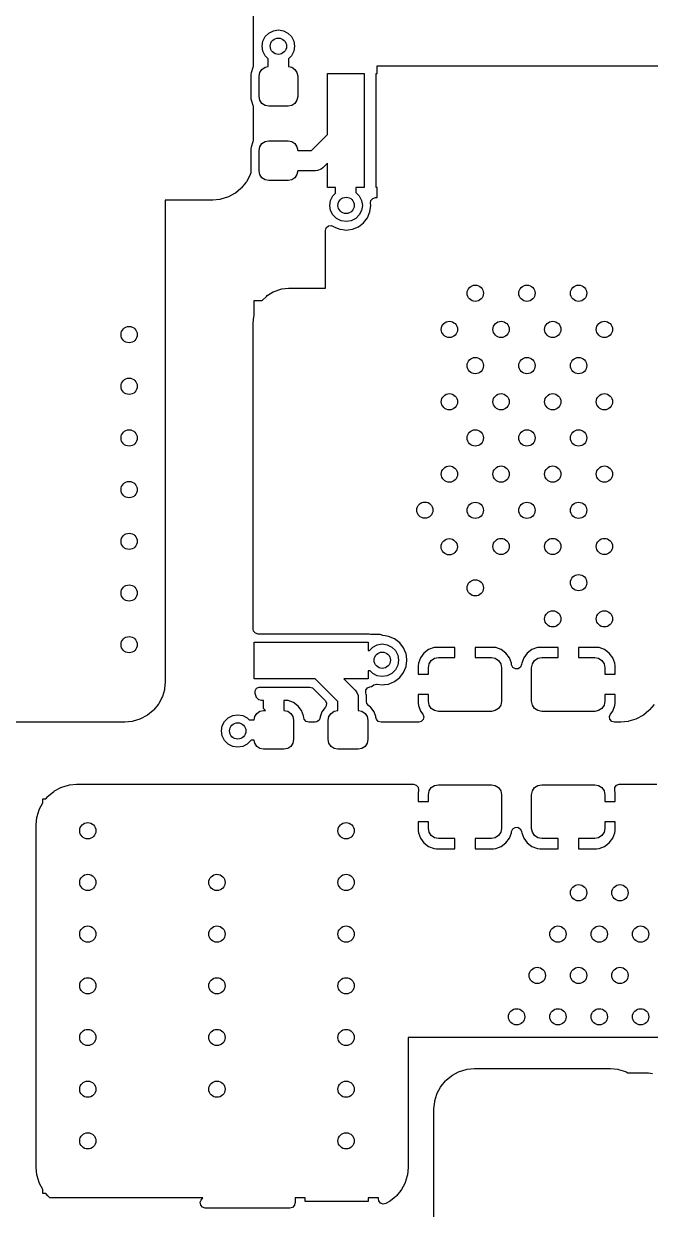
# Model space of a CAD drawing. Extents: x 116 to 183, y -128 to -37.6.
# Drawn here: x 131.14 to 146.54, y -87.28 to -58.15 of the extents above; entities that cross this region are included whole.
import ezdxf

# ---------------------------------------------------------------- set-up
doc = ezdxf.new("R2010")
doc.units = 0
doc.layers.add('BLACK', color=7, linetype='CONTINUOUS')

msp = doc.modelspace()

# ---------------------------------------------------------------- linework, layer by layer
at = {"layer": 'BLACK', "linetype": 'CONTINUOUS'}
for p, q in [((136.779, -55.108092), (136.779, -59.186263)), ((137.019577, -58.576393), (137.076393, -58.464886)), ((137.076393, -58.464886), (137.164886, -58.376393)), ((137.164886, -58.376393), (137.276393, -58.319577)), ((137.276393, -58.319577), (137.4, -58.3)), ((137.4, -58.3), (137.523607, -58.319577)), ((137.523607, -58.319577), (137.635114, -58.376393)), ((137.635114, -58.376393), (137.723607, -58.464886)), ((137.723607, -58.464886), (137.780423, -58.576393)), ((137, -58.7), (137.019577, -58.576393)), ((137.019577, -58.823607), (137, -58.7)), ((137.076393, -58.935114), (137.019577, -58.823607)), ((137.780423, -58.823607), (137.723607, -58.935114)), ((137.780423, -58.576393), (137.8, -58.7)), ((137.8, -58.7), (137.780423, -58.823607)), ((137.15, -59.008721), (137.076393, -58.935114)), ((137.15, -59.202486), (137.15, -59.008721)), ((137.723607, -58.935114), (137.65, -59.008721)), ((137.65, -59.008721), (137.65, -59.202486)), ((136.727274, -59.35515), (136.7245, -59.384739)), ((136.7245, -59.384739), (136.7245, -59.99026)), ((136.772041, -59.227219), (136.727274, -59.35515)), ((136.779, -59.186263), (136.772041, -59.227219)), ((136.925, -59.4375), (136.943079, -59.346613)), ((136.943079, -59.346613), (136.994562, -59.269562)), ((136.994562, -59.269562), (137.071613, -59.218079)), ((137.071613, -59.218079), (137.15, -59.202486)), ((137.65, -59.202486), (137.728387, -59.218079)), ((137.728387, -59.218079), (137.805438, -59.269562)), ((137.805438, -59.269562), (137.856921, -59.346613)), ((137.856921, -59.346613), (137.875, -59.4375)), ((138.606, -60.866446), (138.606, -59.37)), ((138.606, -59.37), (139.506, -59.37)), ((139.506, -59.37), (139.506, -62.17)), ((139.806, -62.17), (139.806, -59.37)), ((139.806, -59.37), (139.827, -59.37)), ((139.827, -59.37), (139.827, -59.182)), ((139.827, -59.182), (146.948907, -59.182)), ((136.925, -59.9375), (136.925, -59.4375)), ((137.875, -59.4375), (137.875, -59.9375)), ((136.7245, -59.99026), (136.727274, -60.019849)), ((136.943079, -60.028387), (136.925, -59.9375)), ((137.875, -59.9375), (137.856921, -60.028387)), ((136.727274, -60.019849), (136.772041, -60.147781)), ((136.772041, -60.147781), (136.779, -60.188737)), ((136.779, -60.188737), (136.779, -61.011263)), ((136.994562, -60.105438), (136.943079, -60.028387)), ((137.071613, -60.156921), (136.994562, -60.105438)), ((137.1625, -60.175), (137.071613, -60.156921)), ((137.6375, -60.175), (137.1625, -60.175)), ((137.728387, -60.156921), (137.6375, -60.175)), ((137.805438, -60.105438), (137.728387, -60.156921)), ((137.856921, -60.028387), (137.805438, -60.105438)), ((138.209946, -61.2625), (138.606, -60.866446)), ((136.772041, -61.052219), (136.727274, -61.18015)), ((136.779, -61.011263), (136.772041, -61.052219)), ((136.925, -61.2625), (136.943079, -61.171613)), ((136.943079, -61.171613), (136.994562, -61.094562)), ((136.994562, -61.094562), (137.071613, -61.043079)), ((137.071613, -61.043079), (137.1625, -61.025)), ((137.1625, -61.025), (137.6375, -61.025)), ((137.6375, -61.025), (137.728387, -61.043079)), ((137.728387, -61.043079), (137.805438, -61.094562)), ((137.805438, -61.094562), (137.856921, -61.171613)), ((137.856921, -61.171613), (137.875, -61.2625)), ((136.727274, -61.18015), (136.7245, -61.209739)), ((136.7245, -61.209739), (136.7245, -61.777015)), ((136.925, -61.7625), (136.925, -61.2625)), ((137.875, -61.2625), (138.209946, -61.2625)), ((138.362273, -61.757696), (138.3135, -61.7625)), ((138.452393, -61.720367), (138.362273, -61.757696)), ((138.452397, -61.720362), (138.452393, -61.720367)), ((138.490277, -61.689277), (138.452397, -61.720362)), ((138.606, -61.573553), (138.490277, -61.689277)), ((138.606, -62.17), (138.606, -61.573553)), ((136.602722, -62.04901), (136.493854, -62.181666)), ((136.616227, -62.028798), (136.602722, -62.04901)), ((136.697121, -61.877456), (136.616227, -62.028798)), ((136.706424, -61.854999), (136.697121, -61.877456)), ((136.719161, -61.813011), (136.706424, -61.854999)), ((136.7245, -61.777015), (136.719161, -61.813011)), ((136.943079, -61.853387), (136.925, -61.7625)), ((136.994562, -61.930438), (136.943079, -61.853387)), ((137.071613, -61.981921), (136.994562, -61.930438)), ((137.1625, -62), (137.071613, -61.981921)), ((137.6375, -62), (137.1625, -62)), ((137.728387, -61.981921), (137.6375, -62)), ((137.805438, -61.930438), (137.728387, -61.981921)), ((137.856921, -61.853387), (137.805438, -61.930438)), ((137.875, -61.7625), (137.856921, -61.853387)), ((138.3135, -61.7625), (137.875, -61.7625)), ((136.323798, -62.321227), (136.172456, -62.402121)), ((136.34401, -62.307722), (136.323798, -62.321227)), ((136.476666, -62.198854), (136.34401, -62.307722)), ((136.493854, -62.181666), (136.476666, -62.198854)), ((138.806, -62.17), (138.606, -62.17)), ((138.741393, -62.375886), (138.806, -62.311279)), ((138.806, -62.311279), (138.806, -62.17)), ((139.506, -62.17), (139.306, -62.17)), ((139.306, -62.17), (139.306, -62.293279)), ((139.306, -62.293279), (139.388607, -62.375886)), ((139.827, -62.17), (139.806, -62.17)), ((139.827, -62.42), (139.827, -62.17)), ((135.772907, -62.484), (134.62, -62.484)), ((134.62, -62.484), (134.62, -63.484)), ((135.785061, -62.483403), (135.772907, -62.484)), ((135.961934, -62.465982), (135.785061, -62.483403)), ((135.985775, -62.46124), (135.961934, -62.465982)), ((136.149998, -62.411424), (135.985775, -62.46124)), ((136.172456, -62.402121), (136.149998, -62.411424)), ((138.665, -62.611), (138.684577, -62.487393)), ((138.684577, -62.734607), (138.665, -62.611)), ((138.684577, -62.487393), (138.741393, -62.375886)), ((139.388607, -62.375886), (139.445423, -62.487393)), ((139.445423, -62.487393), (139.465, -62.611)), ((139.465, -62.611), (139.445423, -62.734607)), ((139.650044, -62.767762), (139.670682, -62.611)), ((139.663992, -62.560185), (139.674757, -62.49115)), ((139.670682, -62.611), (139.663992, -62.560185)), ((139.674757, -62.49115), (139.721137, -62.438894)), ((139.721137, -62.438894), (139.786931, -62.42)), ((139.786931, -62.42), (139.827, -62.42)), ((138.741393, -62.846114), (138.684577, -62.734607)), ((138.829886, -62.934607), (138.741393, -62.846114)), ((139.388607, -62.846114), (139.300114, -62.934607)), ((139.445423, -62.734607), (139.388607, -62.846114)), ((139.493282, -63.039282), (139.589536, -62.913841)), ((139.589536, -62.913841), (139.650044, -62.767762)), ((138.557, -63.229559), (138.576685, -63.16252)), ((138.576685, -63.16252), (138.629489, -63.116765)), ((138.629489, -63.116765), (138.698647, -63.106821)), ((138.698647, -63.106821), (138.756486, -63.131183)), ((138.756486, -63.131183), (138.762159, -63.135536)), ((138.762159, -63.135536), (138.908238, -63.196044)), ((138.941393, -62.991423), (138.829886, -62.934607)), ((138.908238, -63.196044), (138.986619, -63.206363)), ((139.065, -63.011), (138.941393, -62.991423)), ((138.986619, -63.206363), (139.064999, -63.216682)), ((139.064999, -63.216682), (139.065, -63.216682)), ((139.188607, -62.991423), (139.065, -63.011)), ((139.065, -63.216682), (139.065001, -63.216682)), ((139.065001, -63.216682), (139.117254, -63.209802)), ((139.117254, -63.209802), (139.221762, -63.196044)), ((139.300114, -62.934607), (139.188607, -62.991423)), ((139.221762, -63.196044), (139.367841, -63.135536)), ((139.367841, -63.135536), (139.493282, -63.039282)), ((134.62, -63.484), (134.62, -63.484003)), ((134.62, -63.484003), (134.62, -74.304907)), ((138.557, -63.818155), (138.557, -63.229559)), ((138.557, -64.389), (138.557, -63.818155)), ((137.295458, -64.726426), (137.456998, -64.669901)), ((137.456998, -64.669901), (137.484055, -64.663725)), ((137.484055, -64.663725), (137.644434, -64.645655)), ((137.644434, -64.645655), (137.668001, -64.643)), ((137.668001, -64.643), (138.557, -64.643)), ((138.557, -64.643), (138.557, -64.389)), ((136.8085, -65.31357), (136.8085, -64.946)), ((136.8085, -64.946), (137.004669, -64.946)), ((137.004669, -64.946), (137.103841, -64.846828)), ((137.103841, -64.846828), (137.12554, -64.829523)), ((137.12554, -64.829523), (137.270456, -64.738466)), ((137.270456, -64.738466), (137.295458, -64.726426)), ((136.779, -65.538961), (136.77978, -65.525078)), ((136.779, -73.0215), (136.779, -65.538961)), ((136.77978, -65.525078), (136.781674, -65.508261)), ((136.781674, -65.508261), (136.799725, -65.348055)), ((136.799725, -65.348055), (136.805901, -65.320998)), ((136.805901, -65.320998), (136.8085, -65.31357)), ((136.790206, -73.073011), (136.779, -73.0215)), ((136.835961, -73.125815), (136.790206, -73.073011)), ((136.8085, -74.246), (136.8085, -73.346)), ((136.8085, -73.346), (139.6085, -73.346)), ((136.903, -73.1455), (136.835961, -73.125815)), ((139.628248, -73.1455), (136.903, -73.1455)), ((139.6085, -73.346), (139.6085, -73.546)), ((139.628252, -73.1455), (139.628248, -73.1455)), ((139.660932, -73.152), (139.628252, -73.1455)), ((139.900656, -73.152), (139.660932, -73.152)), ((139.718886, -73.463393), (139.830393, -73.406577)), ((139.830393, -73.406577), (139.954, -73.387)), ((139.902418, -73.154672), (139.900656, -73.152)), ((139.966314, -73.182939), (139.902418, -73.154672)), ((139.954, -73.387), (140.077607, -73.406577)), ((140.026882, -73.190913), (139.966314, -73.182939)), ((140.110762, -73.201956), (140.026882, -73.190913)), ((140.077607, -73.406577), (140.189114, -73.463393)), ((140.256841, -73.262464), (140.110762, -73.201956)), ((140.382282, -73.358718), (140.256841, -73.262464)), ((140.478536, -73.484159), (140.382282, -73.358718)), ((139.6085, -73.546), (139.636279, -73.546)), ((139.636279, -73.546), (139.718886, -73.463393)), ((140.189114, -73.463393), (140.277607, -73.551886)), ((140.277607, -73.551886), (140.334423, -73.663393)), ((140.334423, -73.663393), (140.354, -73.787)), ((140.539044, -73.630238), (140.478536, -73.484159)), ((140.545923, -73.682492), (140.539044, -73.630238)), ((140.559682, -73.786998), (140.545923, -73.682492)), ((140.978809, -73.613812), (140.892649, -73.728906)), ((140.978812, -73.613809), (140.978809, -73.613812)), ((141.093906, -73.527649), (140.978812, -73.613809)), ((141.093913, -73.527645), (141.093906, -73.527649)), ((141.22862, -73.477403), (141.093913, -73.527645)), ((141.228627, -73.477401), (141.22862, -73.477403)), ((141.288155, -73.471), (141.228627, -73.477401)), ((141.736, -73.471), (141.288155, -73.471)), ((141.736, -73.721), (141.736, -73.471)), ((142.683844, -73.471), (142.236, -73.471)), ((142.236, -73.471), (142.236, -73.721)), ((142.743372, -73.477401), (142.683844, -73.471)), ((142.743379, -73.477403), (142.743372, -73.477401)), ((142.878086, -73.527645), (142.743379, -73.477403)), ((142.878093, -73.527649), (142.878086, -73.527645)), ((142.993187, -73.613809), (142.878093, -73.527649)), ((142.99319, -73.613812), (142.993187, -73.613809)), ((143.07935, -73.728906), (142.99319, -73.613812)), ((143.518809, -73.613812), (143.432649, -73.728906)), ((143.518812, -73.613809), (143.518809, -73.613812)), ((143.633906, -73.527649), (143.518812, -73.613809)), ((143.633913, -73.527645), (143.633906, -73.527649)), ((143.76862, -73.477403), (143.633913, -73.527645)), ((143.768627, -73.477401), (143.76862, -73.477403)), ((143.828155, -73.471), (143.768627, -73.477401)), ((144.276, -73.471), (143.828155, -73.471)), ((144.276, -73.721), (144.276, -73.471)), ((145.223844, -73.471), (144.776, -73.471)), ((144.776, -73.471), (144.776, -73.721)), ((145.283372, -73.477401), (145.223844, -73.471)), ((145.283379, -73.477403), (145.283372, -73.477401)), ((145.418086, -73.527645), (145.283379, -73.477403)), ((145.418093, -73.527649), (145.418086, -73.527645)), ((145.533187, -73.613809), (145.418093, -73.527649)), ((145.53319, -73.613812), (145.533187, -73.613809)), ((145.61935, -73.728906), (145.53319, -73.613812)), ((140.334423, -73.910607), (140.277607, -74.022114)), ((140.354, -73.787), (140.334423, -73.910607)), ((140.478536, -74.089841), (140.539044, -73.943762)), ((140.539044, -73.943762), (140.541757, -73.923155)), ((140.541757, -73.923155), (140.557116, -73.806492)), ((140.557116, -73.806492), (140.559682, -73.787001)), ((140.559682, -73.787001), (140.559682, -73.786998)), ((140.842401, -73.863627), (140.836, -73.923155)), ((140.836, -73.923155), (140.836, -74.1335)), ((140.842403, -73.86362), (140.842401, -73.863627)), ((140.892645, -73.728913), (140.842403, -73.86362)), ((140.892649, -73.728906), (140.892645, -73.728913)), ((141.086, -73.971), (141.10503, -73.875329)), ((141.086, -74.1335), (141.086, -73.971)), ((141.10503, -73.875329), (141.159223, -73.794223)), ((141.159223, -73.794223), (141.240329, -73.74003)), ((141.240329, -73.74003), (141.336, -73.721)), ((141.336, -73.721), (141.736, -73.721)), ((142.236, -73.721), (142.636, -73.721)), ((142.636, -73.721), (142.731671, -73.74003)), ((142.731671, -73.74003), (142.812777, -73.794223)), ((142.812777, -73.794223), (142.86697, -73.875329)), ((142.86697, -73.875329), (142.886, -73.971)), ((142.886, -73.971), (142.886, -74.796)), ((143.079354, -73.728913), (143.07935, -73.728906)), ((143.129596, -73.86362), (143.079354, -73.728913)), ((143.129598, -73.863627), (143.129596, -73.86362)), ((143.132711, -73.892575), (143.129598, -73.863627)), ((143.13397, -73.901334), (143.132711, -73.892575)), ((143.165244, -73.963814), (143.13397, -73.901334)), ((143.225333, -73.999467), (143.165244, -73.963814)), ((143.352551, -73.957126), (143.295158, -73.996974)), ((143.379289, -73.892575), (143.352551, -73.957126)), ((143.382401, -73.863627), (143.379289, -73.892575)), ((143.382403, -73.86362), (143.382401, -73.863627)), ((143.432645, -73.728913), (143.382403, -73.86362)), ((143.432649, -73.728906), (143.432645, -73.728913)), ((143.626, -73.971), (143.64503, -73.875329)), ((143.626, -74.796), (143.626, -73.971)), ((143.64503, -73.875329), (143.699223, -73.794223)), ((143.699223, -73.794223), (143.780329, -73.74003)), ((143.780329, -73.74003), (143.876, -73.721)), ((143.876, -73.721), (144.276, -73.721)), ((144.776, -73.721), (145.176, -73.721)), ((145.176, -73.721), (145.271671, -73.74003)), ((145.271671, -73.74003), (145.352777, -73.794223)), ((145.352777, -73.794223), (145.40697, -73.875329)), ((145.40697, -73.875329), (145.426, -73.971)), ((145.426, -73.971), (145.426, -74.1335)), ((145.619354, -73.728913), (145.61935, -73.728906)), ((145.669596, -73.86362), (145.619354, -73.728913)), ((145.669598, -73.863627), (145.669596, -73.86362)), ((145.675999, -73.923155), (145.669598, -73.863627)), ((145.676, -73.923172), (145.675999, -73.923155)), ((145.676, -74.1335), (145.676, -73.923172)), ((138.304946, -74.246), (136.8085, -74.246)), ((138.8625, -74.803554), (138.304946, -74.246)), ((139.6085, -74.246), (139.012054, -74.246)), ((139.012054, -74.246), (139.289277, -74.523223)), ((139.654279, -74.046), (139.6085, -74.046)), ((139.6085, -74.046), (139.6085, -74.246)), ((139.718886, -74.110607), (139.654279, -74.046)), ((139.830393, -74.167423), (139.718886, -74.110607)), ((139.954, -74.187), (139.830393, -74.167423)), ((140.077607, -74.167423), (139.954, -74.187)), ((140.189114, -74.110607), (140.077607, -74.167423)), ((140.277607, -74.022114), (140.189114, -74.110607)), ((140.256841, -74.311536), (140.382282, -74.215282)), ((140.382282, -74.215282), (140.478536, -74.089841)), ((140.836, -74.1335), (141.086, -74.1335)), ((143.295158, -73.996974), (143.225333, -73.999467)), ((145.426, -74.1335), (145.676, -74.1335)), ((134.59724, -74.517775), (134.547424, -74.681998)), ((134.601982, -74.493934), (134.59724, -74.517775)), ((134.619403, -74.317061), (134.601982, -74.493934)), ((134.62, -74.304907), (134.619403, -74.317061)), ((136.828049, -74.536628), (136.865298, -74.477515)), ((136.828672, -74.606494), (136.828049, -74.536628)), ((136.865298, -74.477515), (136.928592, -74.447924)), ((136.928592, -74.447924), (136.947333, -74.4465)), ((136.947333, -74.4465), (138.170535, -74.4465)), ((138.170535, -74.4465), (138.237574, -74.466185)), ((138.237574, -74.466185), (138.258216, -74.482819)), ((138.258216, -74.482819), (138.549306, -74.773909)), ((139.289277, -74.523223), (139.320362, -74.561102)), ((139.320362, -74.561102), (139.320367, -74.561107)), ((139.320367, -74.561107), (139.357696, -74.651227)), ((139.551167, -74.59653), (139.552828, -74.526682)), ((139.552828, -74.526682), (139.59199, -74.468819)), ((139.59199, -74.468819), (139.646749, -74.442819)), ((139.646749, -74.442819), (139.686731, -74.434867)), ((139.686731, -74.434867), (139.744659, -74.396159)), ((139.744659, -74.396159), (139.811336, -74.375281)), ((139.811336, -74.375281), (139.829729, -74.376321)), ((139.829729, -74.376321), (139.954, -74.392682)), ((139.954, -74.392682), (139.954001, -74.392682)), ((139.954001, -74.392682), (140.006254, -74.385802)), ((140.006254, -74.385802), (140.110762, -74.372044)), ((140.110762, -74.372044), (140.256841, -74.311536)), ((134.457227, -74.855798), (134.443722, -74.87601)), ((134.538121, -74.704456), (134.457227, -74.855798)), ((134.547424, -74.681998), (134.538121, -74.704456)), ((136.851575, -74.681997), (136.828672, -74.606494)), ((136.860871, -74.704443), (136.851575, -74.681997)), ((136.864179, -74.710632), (136.860871, -74.704443)), ((136.866878, -74.715421), (136.864179, -74.710632)), ((136.918014, -74.763033), (136.866878, -74.715421)), ((136.986773, -74.77544), (136.918014, -74.763033)), ((136.990862, -74.775), (136.986773, -74.77544)), ((137.0375, -74.775), (136.990862, -74.775)), ((137.0375, -74.976198), (137.0375, -74.775)), ((137.584146, -74.775), (137.5375, -74.775)), ((137.5375, -74.775), (137.5375, -75.025)), ((137.642187, -74.781241), (137.584146, -74.775)), ((137.773537, -74.830232), (137.642187, -74.781241)), ((137.885758, -74.914241), (137.773537, -74.830232)), ((138.549306, -74.773909), (138.582791, -74.835232)), ((138.582791, -74.835232), (138.577807, -74.904924)), ((138.8625, -75.025), (138.8625, -74.803554)), ((139.357696, -74.651227), (139.3625, -74.7)), ((139.3625, -74.7), (139.3625, -75.025)), ((139.561073, -74.6335), (139.551167, -74.59653)), ((139.562999, -74.640689), (139.561073, -74.6335)), ((139.563, -74.640693), (139.562999, -74.640689)), ((139.563, -74.803506), (139.563, -74.640693)), ((139.571115, -74.847628), (139.563, -74.803506)), ((139.613366, -74.903276), (139.571115, -74.847628)), ((141.086, -74.6335), (140.836, -74.6335)), ((140.836, -74.6335), (140.836, -74.843844)), ((140.836, -74.843844), (140.842401, -74.903372)), ((141.086, -74.796), (141.086, -74.6335)), ((141.10503, -74.891671), (141.086, -74.796)), ((142.886, -74.796), (142.86697, -74.891671)), ((143.64503, -74.891671), (143.626, -74.796)), ((145.426, -74.796), (145.40697, -74.891671)), ((145.676, -74.6335), (145.426, -74.6335)), ((145.426, -74.6335), (145.426, -74.796)), ((145.669598, -74.903372), (145.675999, -74.843844)), ((145.675999, -74.843844), (145.676, -74.843827)), ((145.676, -74.843827), (145.676, -74.6335)), ((134.164798, -75.148227), (134.013456, -75.229121)), ((134.18501, -75.134722), (134.164798, -75.148227)), ((134.317666, -75.025854), (134.18501, -75.134722)), ((134.334854, -75.008666), (134.317666, -75.025854)), ((134.443722, -74.87601), (134.334854, -75.008666)), ((136.164886, -75.202393), (136.276393, -75.145577)), ((136.276393, -75.145577), (136.4, -75.126)), ((136.4, -75.126), (136.523607, -75.145577)), ((136.523607, -75.145577), (136.635114, -75.202393)), ((136.818079, -75.171613), (136.869562, -75.094562)), ((136.869562, -75.094562), (136.946613, -75.043079)), ((136.946613, -75.043079), (137.0375, -75.025)), ((137.071893, -75.018107), (137.0375, -74.976198)), ((137.0375, -75.025), (137.080292, -75.025)), ((137.080292, -75.025), (137.071893, -75.018107)), ((137.5375, -75.025), (137.628387, -75.043079)), ((137.628387, -75.043079), (137.705438, -75.094562)), ((137.705438, -75.094562), (137.756921, -75.171613)), ((137.969767, -75.026462), (137.885758, -74.914241)), ((138.018758, -75.157812), (137.969767, -75.026462)), ((138.023322, -75.200256), (138.018758, -75.157812)), ((138.470884, -75.055523), (138.427275, -75.180147)), ((138.549288, -74.949289), (138.470884, -75.055523)), ((138.549313, -74.949265), (138.549288, -74.949289)), ((138.549356, -74.949196), (138.549313, -74.949265)), ((138.554807, -74.941812), (138.549356, -74.949196)), ((138.577807, -74.904924), (138.554329, -74.941459)), ((138.554329, -74.941459), (138.554807, -74.941812)), ((138.643079, -75.171613), (138.694562, -75.094562)), ((138.694562, -75.094562), (138.771613, -75.043079)), ((138.771613, -75.043079), (138.8625, -75.025)), ((139.3625, -75.025), (139.453387, -75.043079)), ((139.453387, -75.043079), (139.530438, -75.094562)), ((139.530438, -75.094562), (139.581921, -75.171613)), ((139.675712, -74.94929), (139.613366, -74.903276)), ((139.754115, -75.055523), (139.675712, -74.94929)), ((139.79458, -75.171164), (139.754115, -75.055523)), ((140.842401, -74.903372), (140.842403, -74.903379)), ((140.842403, -74.903379), (140.892645, -75.038086)), ((140.892645, -75.038086), (140.892649, -75.038093)), ((140.892649, -75.038093), (140.948492, -75.112689)), ((140.948492, -75.112689), (140.97291, -75.178153)), ((141.159223, -74.972777), (141.10503, -74.891671)), ((141.240329, -75.02697), (141.159223, -74.972777)), ((141.336, -75.046), (141.240329, -75.02697)), ((142.636, -75.046), (141.336, -75.046)), ((142.731671, -75.02697), (142.636, -75.046)), ((142.812777, -74.972777), (142.731671, -75.02697)), ((142.86697, -74.891671), (142.812777, -74.972777)), ((143.699223, -74.972777), (143.64503, -74.891671)), ((143.780329, -75.02697), (143.699223, -74.972777)), ((143.876, -75.046), (143.780329, -75.02697)), ((145.176, -75.046), (143.876, -75.046)), ((145.271671, -75.02697), (145.176, -75.046)), ((145.352777, -74.972777), (145.271671, -75.02697)), ((145.40697, -74.891671), (145.352777, -74.972777)), ((145.540036, -75.169353), (145.563508, -75.112689)), ((145.563508, -75.112689), (145.61935, -75.038093)), ((145.61935, -75.038093), (145.619354, -75.038086)), ((145.619354, -75.038086), (145.669596, -74.903379)), ((145.669596, -74.903379), (145.669598, -74.903372)), ((146.356798, -75.148227), (146.205456, -75.229121)), ((146.37701, -75.134722), (146.356798, -75.148227)), ((146.509666, -75.025854), (146.37701, -75.134722)), ((146.526854, -75.008666), (146.509666, -75.025854)), ((146.635722, -74.87601), (146.526854, -75.008666)), ((133.613907, -75.311), (129.413, -75.311)), ((133.626061, -75.310403), (133.613907, -75.311)), ((133.802934, -75.292982), (133.626061, -75.310403)), ((133.826775, -75.28824), (133.802934, -75.292982)), ((133.990998, -75.238424), (133.826775, -75.28824)), ((134.013456, -75.229121), (133.990998, -75.238424)), ((136, -75.526), (136.019577, -75.402393)), ((136.019577, -75.402393), (136.076393, -75.290886)), ((136.076393, -75.290886), (136.164886, -75.202393)), ((136.635114, -75.202393), (136.682721, -75.25)), ((136.682721, -75.25), (136.802486, -75.25)), ((136.802486, -75.25), (136.818079, -75.171613)), ((137.756921, -75.171613), (137.775, -75.2625)), ((137.775, -75.2625), (137.775, -75.7375)), ((138.033817, -75.238511), (138.023322, -75.200256)), ((138.079572, -75.291315), (138.033817, -75.238511)), ((138.146611, -75.311), (138.079572, -75.291315)), ((138.302089, -75.311), (138.146611, -75.311)), ((138.342846, -75.30411), (138.302089, -75.311)), ((138.399691, -75.263484), (138.342846, -75.30411)), ((138.425547, -75.198577), (138.399691, -75.263484)), ((138.427275, -75.180151), (138.425547, -75.198577)), ((138.427275, -75.180147), (138.427275, -75.180151)), ((138.625, -75.2625), (138.643079, -75.171613)), ((138.625, -75.7375), (138.625, -75.2625)), ((139.581921, -75.171613), (139.6, -75.2625)), ((139.6, -75.2625), (139.6, -75.7375)), ((139.797725, -75.180151), (139.79458, -75.171164)), ((139.799453, -75.198578), (139.797725, -75.180151)), ((139.810117, -75.238511), (139.799453, -75.198578)), ((139.855872, -75.291315), (139.810117, -75.238511)), ((139.922911, -75.311), (139.855872, -75.291315)), ((140.849226, -75.311), (139.922911, -75.311)), ((140.908654, -75.295832), (140.849226, -75.311)), ((140.958059, -75.246426), (140.908654, -75.295832)), ((140.97291, -75.178153), (140.958059, -75.246426)), ((145.54998, -75.238511), (145.540036, -75.169353)), ((145.595735, -75.291315), (145.54998, -75.238511)), ((145.662774, -75.311), (145.595735, -75.291315)), ((145.805907, -75.311), (145.662774, -75.311)), ((145.818061, -75.310403), (145.805907, -75.311)), ((145.994934, -75.292982), (145.818061, -75.310403)), ((146.018775, -75.28824), (145.994934, -75.292982)), ((146.182998, -75.238424), (146.018775, -75.28824)), ((146.205456, -75.229121), (146.182998, -75.238424)), ((136.019577, -75.649607), (136, -75.526)), ((136.076393, -75.761114), (136.019577, -75.649607)), ((137.775, -75.7375), (137.756921, -75.828387)), ((138.643079, -75.828387), (138.625, -75.7375)), ((139.6, -75.7375), (139.581921, -75.828387)), ((136.164886, -75.849607), (136.076393, -75.761114)), ((136.276393, -75.906423), (136.164886, -75.849607)), ((136.4, -75.926), (136.276393, -75.906423)), ((136.523607, -75.906423), (136.4, -75.926)), ((136.635114, -75.849607), (136.523607, -75.906423)), ((136.723607, -75.761114), (136.635114, -75.849607)), ((136.72927, -75.75), (136.723607, -75.761114)), ((136.802486, -75.75), (136.72927, -75.75)), ((136.818079, -75.828387), (136.802486, -75.75)), ((136.869562, -75.905438), (136.818079, -75.828387)), ((136.946613, -75.956921), (136.869562, -75.905438)), ((137.0375, -75.975), (136.946613, -75.956921)), ((137.5375, -75.975), (137.0375, -75.975)), ((137.628387, -75.956921), (137.5375, -75.975)), ((137.705438, -75.905438), (137.628387, -75.956921)), ((137.756921, -75.828387), (137.705438, -75.905438)), ((138.694562, -75.905438), (138.643079, -75.828387)), ((138.771613, -75.956921), (138.694562, -75.905438)), ((138.8625, -75.975), (138.771613, -75.956921)), ((139.3625, -75.975), (138.8625, -75.975)), ((139.453387, -75.956921), (139.3625, -75.975)), ((139.530438, -75.905438), (139.453387, -75.956921)), ((139.581921, -75.828387), (139.530438, -75.905438)), ((132.051549, -76.916875), (132.073994, -76.907577)), ((132.073994, -76.907577), (132.238232, -76.857757)), ((132.238232, -76.857757), (132.262056, -76.853018)), ((132.262056, -76.853018), (132.438939, -76.835597)), ((132.438939, -76.835597), (132.451093, -76.835)), ((132.451093, -76.835), (140.589, -76.835)), ((140.589, -76.835), (140.721987, -76.835)), ((140.721987, -76.835), (140.789026, -76.854685)), ((140.789026, -76.854685), (140.834781, -76.907489)), ((140.834781, -76.907489), (140.844725, -76.976647)), ((141.159223, -76.919223), (141.240329, -76.86503)), ((141.240329, -76.86503), (141.336, -76.846)), ((141.336, -76.846), (142.636, -76.846)), ((142.636, -76.846), (142.731671, -76.86503)), ((142.731671, -76.86503), (142.812777, -76.919223)), ((143.699223, -76.919223), (143.780329, -76.86503)), ((143.780329, -76.86503), (143.876, -76.846)), ((143.876, -76.846), (145.176, -76.846)), ((145.176, -76.846), (145.271671, -76.86503)), ((145.271671, -76.86503), (145.352777, -76.919223)), ((145.673079, -76.917738), (145.71395, -76.861069)), ((145.71395, -76.861069), (145.77897, -76.835493)), ((145.77897, -76.835493), (145.790013, -76.835)), ((145.790013, -76.835), (146.700997, -76.835)), ((131.6085, -77.289109), (131.6085, -77.192)), ((131.6085, -77.192), (131.685281, -77.192)), ((131.685281, -77.192), (131.730149, -77.137328)), ((131.730149, -77.137328), (131.747328, -77.120149)), ((131.747328, -77.120149), (131.879995, -77.011272)), ((131.879995, -77.011272), (131.900195, -76.997775)), ((131.900195, -76.997775), (132.051549, -76.916875)), ((140.842401, -76.988625), (140.836, -77.048155)), ((140.836, -77.048155), (140.836, -77.2585)), ((140.842666, -76.987507), (140.842401, -76.988625)), ((140.844725, -76.976647), (140.842666, -76.987507)), ((141.086, -77.096), (141.10503, -77.000329)), ((141.086, -77.2585), (141.086, -77.096)), ((141.10503, -77.000329), (141.159223, -76.919223)), ((142.812777, -76.919223), (142.86697, -77.000329)), ((142.86697, -77.000329), (142.886, -77.096)), ((142.886, -77.096), (142.886, -77.921)), ((143.626, -77.096), (143.64503, -77.000329)), ((143.626, -77.921), (143.626, -77.096)), ((143.64503, -77.000329), (143.699223, -76.919223)), ((145.352777, -76.919223), (145.40697, -77.000329)), ((145.40697, -77.000329), (145.426, -77.096)), ((145.426, -77.096), (145.426, -77.2585)), ((145.668769, -76.980913), (145.669693, -76.980813)), ((145.669381, -76.986613), (145.668769, -76.980913)), ((145.669334, -76.987507), (145.669381, -76.986613)), ((145.669598, -76.988625), (145.669334, -76.987507)), ((145.675999, -77.048155), (145.669598, -76.988625)), ((145.669693, -76.980813), (145.673079, -76.917738)), ((145.676, -77.048172), (145.675999, -77.048155)), ((145.676, -77.2585), (145.676, -77.048172)), ((131.467757, -77.628232), (131.517577, -77.463994)), ((131.517577, -77.463994), (131.526875, -77.441549)), ((131.526875, -77.441549), (131.607775, -77.290195)), ((131.607775, -77.290195), (131.6085, -77.289109)), ((140.836, -77.2585), (141.086, -77.2585)), ((145.426, -77.2585), (145.676, -77.2585)), ((131.445597, -77.828938), (131.463018, -77.652056)), ((131.463018, -77.652056), (131.467757, -77.628232)), ((141.086, -77.7585), (140.836, -77.7585)), ((140.836, -77.7585), (140.836, -77.968844)), ((141.086, -77.921), (141.086, -77.7585)), ((145.676, -77.7585), (145.426, -77.7585)), ((145.426, -77.7585), (145.426, -77.921)), ((145.676, -77.968827), (145.676, -77.7585)), ((131.445, -77.841092), (131.445597, -77.828938)), ((131.445, -86.242907), (131.445, -77.841092)), ((140.836, -77.968844), (140.842401, -78.028372)), ((140.842401, -78.028372), (140.842403, -78.028379)), ((140.842403, -78.028379), (140.892645, -78.163086)), ((141.10503, -78.016671), (141.086, -77.921)), ((141.159223, -78.097777), (141.10503, -78.016671)), ((142.86697, -78.016671), (142.812777, -78.097777)), ((142.886, -77.921), (142.86697, -78.016671)), ((143.079354, -78.163086), (143.129596, -78.028379)), ((143.129596, -78.028379), (143.129598, -78.028372)), ((143.129598, -78.028372), (143.132711, -77.999424)), ((143.132711, -77.999424), (143.159449, -77.934873)), ((143.159449, -77.934873), (143.216842, -77.895025)), ((143.216842, -77.895025), (143.286667, -77.892532)), ((143.286667, -77.892532), (143.346756, -77.928185)), ((143.346756, -77.928185), (143.37803, -77.990664)), ((143.37803, -77.990664), (143.379289, -77.999424)), ((143.379289, -77.999424), (143.382401, -78.028372)), ((143.382401, -78.028372), (143.382403, -78.028379)), ((143.382403, -78.028379), (143.432645, -78.163086)), ((143.64503, -78.016671), (143.626, -77.921)), ((143.699223, -78.097777), (143.64503, -78.016671)), ((145.40697, -78.016671), (145.352777, -78.097777)), ((145.426, -77.921), (145.40697, -78.016671)), ((145.619354, -78.163086), (145.669596, -78.028379)), ((145.669596, -78.028379), (145.669598, -78.028372)), ((145.669598, -78.028372), (145.675999, -77.968844)), ((145.675999, -77.968844), (145.676, -77.968827)), ((140.892645, -78.163086), (140.892649, -78.163093)), ((140.892649, -78.163093), (140.978809, -78.278187)), ((140.978809, -78.278187), (140.978812, -78.27819)), ((140.978812, -78.27819), (141.093906, -78.36435)), ((141.093906, -78.36435), (141.093913, -78.364354)), ((141.093913, -78.364354), (141.22862, -78.414596)), ((141.240329, -78.15197), (141.159223, -78.097777)), ((141.336, -78.171), (141.240329, -78.15197)), ((141.736, -78.171), (141.336, -78.171)), ((141.736, -78.421), (141.736, -78.171)), ((142.636, -78.171), (142.236, -78.171)), ((142.236, -78.171), (142.236, -78.421)), ((142.731671, -78.15197), (142.636, -78.171)), ((142.812777, -78.097777), (142.731671, -78.15197)), ((142.743379, -78.414596), (142.878086, -78.364354)), ((142.878086, -78.364354), (142.878093, -78.36435)), ((142.878093, -78.36435), (142.993187, -78.27819)), ((142.993187, -78.27819), (142.99319, -78.278187)), ((142.99319, -78.278187), (143.07935, -78.163093)), ((143.07935, -78.163093), (143.079354, -78.163086)), ((143.432645, -78.163086), (143.432649, -78.163093)), ((143.432649, -78.163093), (143.518809, -78.278187)), ((143.518809, -78.278187), (143.518812, -78.27819)), ((143.518812, -78.27819), (143.633906, -78.36435)), ((143.633906, -78.36435), (143.633913, -78.364354)), ((143.633913, -78.364354), (143.76862, -78.414596)), ((143.780329, -78.15197), (143.699223, -78.097777)), ((143.876, -78.171), (143.780329, -78.15197)), ((144.276, -78.171), (143.876, -78.171)), ((144.276, -78.421), (144.276, -78.171)), ((145.176, -78.171), (144.776, -78.171)), ((144.776, -78.171), (144.776, -78.421)), ((145.271671, -78.15197), (145.176, -78.171)), ((145.352777, -78.097777), (145.271671, -78.15197)), ((145.283379, -78.414596), (145.418086, -78.364354)), ((145.418086, -78.364354), (145.418093, -78.36435)), ((145.418093, -78.36435), (145.533187, -78.27819)), ((145.533187, -78.27819), (145.53319, -78.278187)), ((145.53319, -78.278187), (145.61935, -78.163093)), ((145.61935, -78.163093), (145.619354, -78.163086)), ((141.22862, -78.414596), (141.228627, -78.414598)), ((141.228627, -78.414598), (141.288155, -78.420999)), ((141.288155, -78.420999), (141.288172, -78.421)), ((141.288172, -78.421), (141.736, -78.421)), ((142.236, -78.421), (142.683828, -78.421)), ((142.683828, -78.421), (142.683844, -78.420999)), ((142.683844, -78.420999), (142.743372, -78.414598)), ((142.743372, -78.414598), (142.743379, -78.414596)), ((143.76862, -78.414596), (143.768627, -78.414598)), ((143.768627, -78.414598), (143.828155, -78.420999)), ((143.828155, -78.420999), (143.828172, -78.421)), ((143.828172, -78.421), (144.276, -78.421)), ((144.776, -78.421), (145.223828, -78.421)), ((145.223828, -78.421), (145.223844, -78.420999)), ((145.223844, -78.420999), (145.283372, -78.414598)), ((145.283372, -78.414598), (145.283379, -78.414596)), ((141.589, -83.058), (140.589, -83.058)), ((140.589, -83.058), (140.589, -84.058)), ((141.589003, -83.058), (141.589, -83.058)), ((150.637997, -83.058), (141.589003, -83.058)), ((141.830549, -83.901875), (141.852994, -83.892577)), ((141.852994, -83.892577), (142.017232, -83.842757)), ((142.017232, -83.842757), (142.041056, -83.838018)), ((142.041056, -83.838018), (142.217939, -83.820597)), ((142.217939, -83.820597), (142.230093, -83.82)), ((142.230093, -83.82), (145.551907, -83.82)), ((145.551907, -83.82), (145.564061, -83.820597)), ((145.564061, -83.820597), (145.740941, -83.838018)), ((145.740941, -83.838018), (145.764769, -83.842757)), ((145.764769, -83.842757), (145.929001, -83.892576)), ((145.929001, -83.892576), (145.951453, -83.901877)), ((140.589, -84.058), (140.589, -84.058003)), ((140.589, -84.058003), (140.589, -86.242907)), ((141.400272, -84.254995), (141.509149, -84.122328)), ((141.509149, -84.122328), (141.526328, -84.105149)), ((141.526328, -84.105149), (141.658995, -83.996272)), ((141.658995, -83.996272), (141.679195, -83.982775)), ((141.679195, -83.982775), (141.830549, -83.901875)), ((145.951453, -83.901877), (145.990972, -83.923)), ((145.990972, -83.923), (146.498001, -83.923)), ((146.498001, -83.923), (146.593671, -83.94203)), ((141.246757, -84.613232), (141.296577, -84.448994)), ((141.296577, -84.448994), (141.305875, -84.426549)), ((141.305875, -84.426549), (141.386775, -84.275195)), ((141.386775, -84.275195), (141.400272, -84.254995)), ((141.224597, -84.813938), (141.242018, -84.637056)), ((141.242018, -84.637056), (141.246757, -84.613232)), ((141.224, -84.826092), (141.224597, -84.813938)), ((141.224, -88.138), (141.224, -84.826092)), ((131.445597, -86.255061), (131.445, -86.242907)), ((131.463018, -86.431941), (131.445597, -86.255061)), ((131.467757, -86.455769), (131.463018, -86.431941)), ((131.517575, -86.619998), (131.467757, -86.455769)), ((140.56624, -86.455775), (140.516424, -86.619998)), ((140.570982, -86.431934), (140.56624, -86.455775)), ((140.588403, -86.255061), (140.570982, -86.431934)), ((140.589, -86.242907), (140.588403, -86.255061)), ((131.526878, -86.642456), (131.517575, -86.619998)), ((131.607772, -86.793798), (131.526878, -86.642456)), ((131.6085, -86.794887), (131.607772, -86.793798)), ((131.6085, -86.892), (131.6085, -86.794887)), ((140.412722, -86.81401), (140.303854, -86.946666)), ((140.426227, -86.793798), (140.412722, -86.81401)), ((140.507121, -86.642456), (140.426227, -86.793798)), ((140.516424, -86.619998), (140.507121, -86.642456)), ((131.685282, -86.892), (131.6085, -86.892)), ((131.730145, -86.946666), (131.685282, -86.892)), ((131.747333, -86.963854), (131.730145, -86.946666)), ((131.785284, -86.995), (131.747333, -86.963854)), ((135.540349, -86.995), (131.785284, -86.995)), ((135.479882, -87.107353), (135.499518, -87.056109)), ((135.499518, -87.056109), (135.540349, -86.995)), ((138.0585, -86.995), (137.8085, -86.995)), ((137.8085, -86.995), (137.8085, -87.122716)), ((138.0585, -87.092), (138.0585, -86.995)), ((139.6085, -87.092), (138.0585, -87.092)), ((139.8585, -86.995), (139.6085, -86.995)), ((139.6085, -86.995), (139.6085, -87.092)), ((139.8585, -87.026496), (139.8585, -86.995)), ((139.865936, -87.068791), (139.8585, -87.026496)), ((139.907307, -87.125096), (139.865936, -87.068791)), ((140.133798, -87.086227), (140.040953, -87.135854)), ((140.15401, -87.072722), (140.133798, -87.086227)), ((140.248715, -86.995), (140.15401, -87.072722)), ((140.286666, -86.963854), (140.248715, -86.995)), ((140.303854, -86.946666), (140.286666, -86.963854)), ((135.489826, -87.176511), (135.479882, -87.107353)), ((135.535581, -87.229315), (135.489826, -87.176511)), ((135.60262, -87.249), (135.535581, -87.229315)), ((137.684725, -87.249), (135.60262, -87.249)), ((137.747046, -87.232201), (137.684725, -87.249)), ((137.79511, -87.18149), (137.747046, -87.232201)), ((137.806256, -87.122716), (137.79511, -87.18149)), ((137.8085, -87.122716), (137.806256, -87.122716)), ((139.972551, -87.150096), (139.907307, -87.125096)), ((140.040953, -87.135854), (139.972551, -87.150096))]:
    msp.add_line(p, q, dxfattribs=at)
at = {"layer": 'BLACK'}
for centre in [(137.4, -58.7), (139.065, -62.611), (142.24, -64.77), (143.51, -64.77), (144.78, -64.77), (141.605, -65.659), (142.875, -65.659), (144.145, -65.659), (145.415, -65.659), (133.731, -65.786), (142.24, -66.548), (143.51, -66.548), (144.78, -66.548), (133.731, -67.056), (141.605, -67.437), (142.875, -67.437), (144.145, -67.437), (145.415, -67.437), (133.731, -68.326), (142.24, -68.326), (143.51, -68.326), (144.78, -68.326), (141.605, -69.215), (142.875, -69.215), (144.145, -69.215), (145.415, -69.215), (133.731, -69.596), (141, -70.1), (142.24, -70.104), (143.51, -70.104), (144.78, -70.104), (133.731, -70.866), (141.6, -71), (142.875, -70.993), (144.145, -70.993), (145.415, -70.993), (133.731, -72.136), (142.24, -72.009), (144.78, -71.882), (144.145, -72.771), (145.415, -72.771), (133.731, -73.406), (139.954, -73.787), (136.4, -75.526), (132.715, -77.978), (139.065, -77.978), (132.715, -79.248), (135.89, -79.248), (139.065, -79.248), (144.78, -79.502), (145.796, -79.502), (132.715, -80.518), (135.89, -80.518), (139.065, -80.518), (144.272, -80.518), (145.288, -80.518), (146.304, -80.518), (143.764, -81.534), (144.78, -81.534), (145.796, -81.534), (132.715, -81.788), (135.89, -81.788), (139.065, -81.788), (143.256, -82.55), (144.272, -82.55), (145.288, -82.55), (146.304, -82.55), (132.715, -83.058), (135.89, -83.058), (139.065, -83.058), (132.715, -84.328), (135.89, -84.328), (139.065, -84.328), (132.715, -85.598), (139.065, -85.598)]:
    msp.add_circle(centre, 0.2, dxfattribs=at)
msp.add_arc((149.450502, -71.074296), 33.5, 0, 180, dxfattribs=at)

doc.saveas('drawing.dxf')
